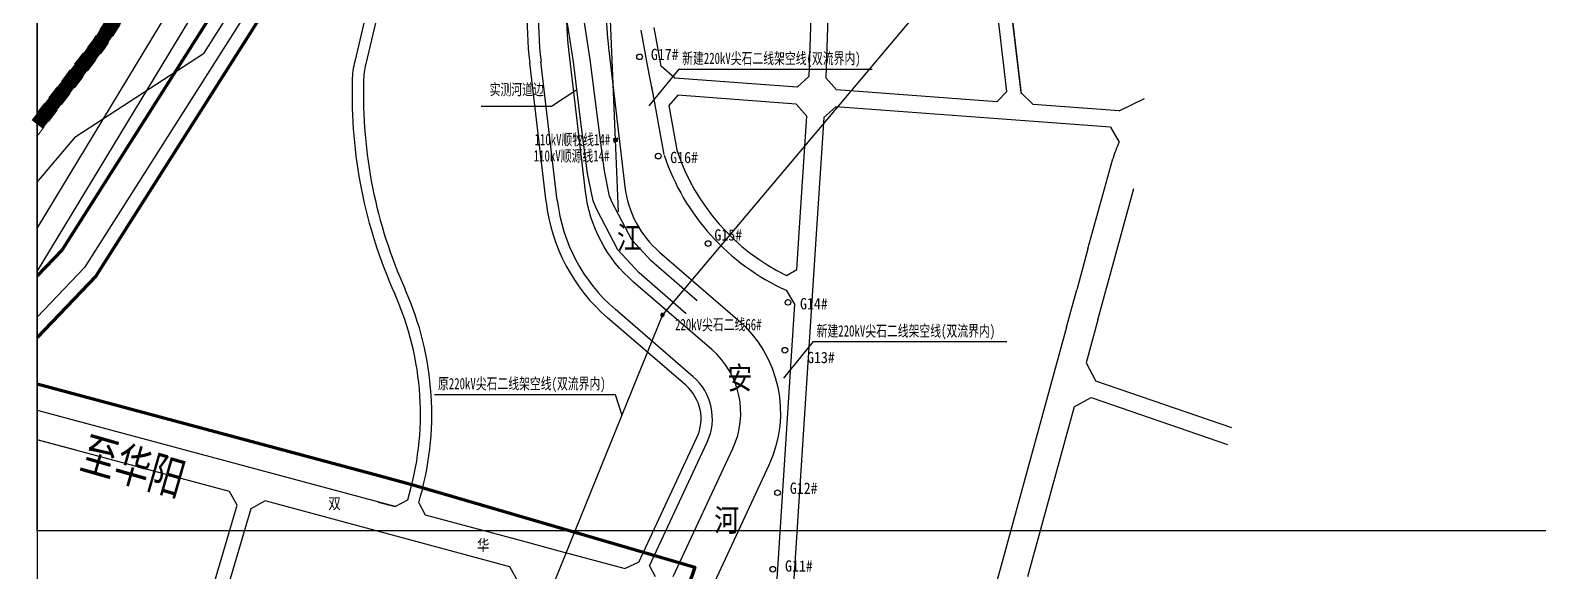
# Model space of a CAD drawing. Header units: inches. Extents: x 18881 to 228805, y 6048 to 210487.
# Drawn here: x 213822 to 216483, y 203025 to 203981 of the extents above; entities that cross this region are included whole.
import ezdxf
from ezdxf.enums import TextEntityAlignment as Align

# ---------------------------------------------------------------- set-up
doc = ezdxf.new("R2010")
doc.units = ezdxf.units.IN
doc.header["$LTSCALE"] = 10
doc.header["$MEASUREMENT"] = 0
doc.linetypes.add('ACAD_ISO05W100', pattern=[34, 24, -3, 0.5, -3, 0.5, -3])
doc.linetypes.add('DASHED', pattern=[0.75, 0.5, -0.25])
for name, color, linetype in [('0规划范围线', 8, 'ACAD_ISO05W100'), ('110kV', 1, 'Continuous'), ('110kV顺源线', 1, 'Continuous'), ('1名称', 7, 'Continuous'), ('1河流-岸线', 4, 'Continuous'), ('1道路红线', 7, 'Continuous'), ('220kV', 6, 'Continuous'), ('220规划', 1, 'Continuous'), ('B-G11', 94, 'Continuous'), ('g规划电缆隧道', 1, 'Continuous'), ('SXSS', 5, 'Continuous'), ('ZDH', 1, 'Continuous'), ('双流尖石二线迁改', 7, 'Continuous'), ('文字', 7, 'Continuous'), ('规划高压走廊', 3, 'Continuous')]:
    doc.layers.add(name, color=color, linetype=linetype)
doc.layers.add('1铁路', color=7, linetype='DASHED', lineweight=9)
doc.styles.add('HZ', font='rs.shx', dxfattribs={"width": 0.8, "bigfont": 'hztxt.shx'})
doc.styles.get("Standard").update_dxf_attribs({"font": ''})
doc.styles.add('宋体', font='', dxfattribs={"width": 0.9})
doc.styles.add('路名', font='simhei.ttf', dxfattribs={"width": 0.8})
doc.styles.get('Standard').set_extended_font_data('SimSun')
doc.styles.get('宋体').set_extended_font_data('SimSun')
doc.linetypes.add('220_LINE', pattern='A,30,-3,["220",Standard,S=3,R=0,X=-2,Y=-0.9],-2.5', length=35.5)

msp = doc.modelspace()

# ---------------------------------------------------------------- linework, layer by layer
at = {"layer": '0规划范围线', "color": 8, "linetype": 'ByBlock'}
msp.add_line((214854.3, 203338.4), (214865.6, 203301.5), dxfattribs=at)
at = {"layer": '110kV', "color": 0, "linetype": 'Continuous'}
for p, q in [((214851.6, 203789.3), (214857.7, 203784.7)), ((214851.6, 203789.3), (214857.7, 203784.7)), ((214852.1, 203783.9), (214857.2, 203790.1)), ((214852.1, 203783.9), (214857.2, 203790.1))]:
    msp.add_line(p, q, dxfattribs=at)
at = {"layer": '110kV', "color": 0, "linetype": 'Continuous', "flags": 128}
for points in [[(214854.7, 203787), (214845.2, 204013.8), (214866.3, 204131.9)], [(214860, 203660.4), (214845.2, 204013.8), (214851.3, 204120.6)]]:
    msp.add_lwpolyline(points, dxfattribs=at)
msp.add_lwpolyline([(214852.1, 203783.9), (214851.6, 203789.3), (214857.2, 203790.1), (214857.7, 203784.7)], close=True, dxfattribs=at)
msp.add_lwpolyline([(214852.1, 203783.9), (214851.6, 203789.3), (214857.2, 203790.1), (214857.7, 203784.7)], close=True, dxfattribs=at)
at = {"layer": '110kV顺源线', "color": 8}
msp.add_line((213834.8, 207416.8), (213834.8, 201581.1), dxfattribs=at)
at = {"layer": '1河流-岸线', "color": 8}
for points in [[(214956.3, 203016.7), (215061.7, 203243.1, 0.335254), (215024.3, 203417.6), (214886.5, 203536.6, -0.187568), (214801.6, 203696.7), (214772.9, 203941.8, -0.064007), (214774.8, 204115.2, -0.056334)], [(214841.8, 204086.8, 0.056256), (214842.4, 203950), (214871.1, 203704.8, 0.187568), (214932.3, 203589.6), (215070, 203470.5, -0.335254), (215125.1, 203213.6), (215024.8, 202998)]]:
    msp.add_lwpolyline(points, format="xyb", dxfattribs=at)
at = {"layer": '1道路红线', "color": 8}
for p, q in [((214227.4, 204282.4), (213834.8, 203632.4)), ((214227.4, 204282.4), (213834.8, 203632.4)), ((214227.4, 204282.4), (213834.8, 203632.4)), ((214227.4, 204282.4), (213834.8, 203632.4)), ((214227.4, 204282.4), (213834.8, 203632.4)), ((214227.4, 204282.4), (213834.8, 203632.4)), ((214227.4, 204282.4), (213834.8, 203632.4)), ((214227.4, 204282.4), (213834.8, 203632.4)), ((213834.8, 203555), (214264.5, 204266.5)), ((213834.8, 203555), (214264.5, 204266.5)), ((213834.8, 203555), (214264.5, 204266.5)), ((213834.8, 203555), (214264.5, 204266.5)), ((213834.8, 203555), (214264.5, 204266.5)), ((213834.8, 203555), (214264.5, 204266.5)), ((213834.8, 203555), (214264.5, 204266.5)), ((213834.8, 203555), (214264.5, 204266.5)), ((214446.5, 204146.6), (214394.7, 203926.2)), ((214446.5, 204146.6), (214394.7, 203926.2)), ((214465.9, 204142.1), (214414.1, 203921.6)), ((214465.9, 204142.1), (214414.1, 203921.6)), ((215202.7, 204106.5), (215195.4, 203899.3)), ((215232.7, 204105.4), (215225.4, 203897.1)), ((215542.3, 204101.4), (215569.2, 203871.4)), ((215544.8, 203873.2), (215518.6, 204098)), ((215552, 204023.2), (215570, 203868.9)), ((214899.3, 203981.3), (214910.7, 203919.7)), ((214899.3, 203981.3), (214910.7, 203919.7)), ((214935.4, 203917.9), (214922.9, 203985.7)), ((214732.1, 203678.3), (214703.4, 203923.5)), ((214732.1, 203678.3), (214703.4, 203923.5)), ((214752, 203680.7), (214723.2, 203925.8)), ((214752, 203680.7), (214723.2, 203925.8)), ((214910.7, 203919.7), (214923.7, 203849.9)), ((214910.7, 203919.7), (214923.7, 203849.9)), ((214959, 203896.8), (214935.4, 203917.9)), ((215174.8, 203880.8), (214959, 203896.8)), ((215195.4, 203899.3), (215174.8, 203880.8)), ((215225.4, 203897.1), (215244.6, 203875.7)), ((214917.8, 203881.7), (214940, 203761.9)), ((214964.7, 203866.3), (214948.4, 203848.1)), ((215173.3, 203850.9), (214964.7, 203866.3)), ((215527.2, 203854.8), (215244.6, 203875.7)), ((215527.2, 203854.8), (215544.8, 203873.2)), ((215569.2, 203871.4), (215591.4, 203850)), ((214948.4, 203848.1), (214963.6, 203766.3)), ((215191.9, 203829.4), (215173.3, 203850.9)), ((215243.1, 203845.7), (215221.9, 203827.2)), ((215528.6, 203824.6), (215243.1, 203845.7)), ((215742.9, 203838.8), (215591.4, 203850)), ((215742.9, 203838.8), (215787.5, 203860.6)), ((215179.2, 203633.1), (215191.9, 203829.4)), ((215221.9, 203827.2), (215209.1, 203630.6)), ((215592.5, 203819.9), (215528.6, 203824.6)), ((215727.4, 203809.9), (215592.5, 203819.9)), ((215727.4, 203809.9), (215742.8, 203783.7)), ((215687.9, 203595), (215731.5, 203754.2)), ((215705.4, 203469.9), (215769, 203701.7)), ((215705.4, 203469.9), (215769, 203701.7)), ((215209.1, 203630.6), (215166.9, 202977)), ((215174.5, 203559.1), (215179.2, 203633.1)), ((215687.9, 203595), (215668.2, 203523.2)), ((215156.2, 203548.3), (215174.5, 203559.1)), ((215155.5, 203522.2), (215170.5, 203497.8)), ((215650.1, 203457.3), (215668.2, 203523.2)), ((214991.6, 203369.6), (214853.8, 203488.6)), ((214991.6, 203369.6), (214853.8, 203488.6)), ((215170.5, 203497.8), (215137.3, 202984.9)), ((214978.5, 203354.4), (214840.7, 203473.4)), ((214978.5, 203354.4), (214840.7, 203473.4)), ((215705.4, 203469.9), (215684.7, 203393.8)), ((215650.2, 203457.3), (215532.9, 203029.8)), ((215684.7, 203393.8), (215701.7, 203361.6)), ((215941.4, 203279.4), (215701.7, 203361.6)), ((215663.5, 203316.6), (215693.7, 203332.6)), ((215693.7, 203332.6), (215934.1, 203250.2)), ((213837.7, 203309.3), (213834.8, 203310)), ((213837.7, 203309.3), (213834.8, 203310)), ((213837.7, 203309.3), (213834.8, 203310)), ((213837.7, 203309.3), (213834.8, 203310)), ((213837.7, 203309.3), (213834.8, 203310)), ((213837.7, 203309.3), (213834.8, 203310)), ((214465.9, 203140.2), (213837.7, 203309.3)), ((214465.9, 203140.2), (213837.7, 203309.3)), ((213929.1, 203284.7), (213837.7, 203309.3)), ((213929.1, 203284.7), (213837.7, 203309.3)), ((215663.5, 203316.6), (215581.1, 203016.6)), ((213900.9, 203240.5), (213834.8, 203258.3)), ((214173.7, 203167.1), (213834.8, 203258.3)), ((214895.8, 203042.4), (214998.2, 203262.5)), ((214895.8, 203042.4), (214998.2, 203262.5)), ((214914.7, 203035.5), (215016.4, 203254)), ((214914.7, 203035.5), (215016.4, 203254)), ((214067.3, 202736.5), (214187.4, 203142.7)), ((214187.4, 203142.7), (214173.7, 203167.1)), ((214236.5, 203150.2), (214211.5, 203136.2)), ((214668.5, 203033.9), (214236.5, 203150.2)), ((214436.1, 203148.2), (214465.9, 203140.2)), ((214436.1, 203148.2), (214465.9, 203140.2)), ((214465.9, 203140.2), (214488.2, 203152.3)), ((214465.9, 203140.2), (214488.2, 203152.3)), ((214507.5, 203147.1), (214519, 203125.9)), ((214211.5, 203136.2), (214091.5, 202730)), ((214519, 203125.9), (214697, 203078.1)), ((214519, 203125.9), (214697, 203078.1)), ((214697, 203078.1), (214754.9, 203062.5)), ((214697, 203078.1), (214754.9, 203062.5)), ((214754.9, 203062.5), (214871.5, 203031.1)), ((214754.9, 203062.5), (214871.5, 203031.1)), ((214895.8, 203042.4), (214871.5, 203031.1)), ((214895.8, 203042.4), (214871.5, 203031.1)), ((214685.3, 203003.5), (214668.5, 203033.9)), ((214914.7, 203035.5), (214924.5, 203016.8)), ((215532.9, 203029.8), (215519.7, 202981.6))]:
    msp.add_line(p, q, dxfattribs=at)
for centre, radius, start, end in [((215448.3, 204010.8), 750, 170.9304, 186.6841), ((215448.3, 204010.8), 750, 170.9304, 186.6841), ((215448.3, 204010.8), 730, 170.7356, 186.6841), ((215448.3, 204010.8), 730, 170.7356, 186.6841), ((214560.1, 203887.3), 170, 166.7729, 178.428), ((214560.1, 203887.3), 170, 166.7729, 178.428), ((214560.1, 203887.3), 150, 166.7729, 178.428), ((214560.1, 203887.3), 150, 166.7729, 178.428), ((215252.8, 203868.3), 862.9, 178.428, 204.1216), ((215252.8, 203868.3), 862.9, 178.428, 204.1216), ((215252.8, 203868.3), 842.9, 178.428, 204.1216), ((215252.8, 203868.3), 842.9, 178.428, 204.1216), ((216088.7, 203634.3), 376.8, 156.6408, 161.4466), ((215321.7, 203888.5), 402.2, 198.5801, 245.6036), ((215321.7, 203888.5), 378.2, 198.5801, 244.0602), ((215049.9, 203715.6), 320, 186.6841, 229.1778), ((215049.9, 203715.6), 320, 186.6841, 229.1778), ((215049.9, 203715.6), 300, 186.6841, 229.1778), ((215049.9, 203715.6), 300, 186.6841, 229.1778), ((213991.1, 203303.3), 519.5, 343.1024, 24.1216), ((213991.1, 203303.3), 519.5, 343.1024, 24.1216), ((213991.1, 203303.3), 539.5, 343.1707, 24.1216), ((213991.1, 203303.3), 539.5, 343.1707, 24.1216), ((214927.5, 203295.4), 98, 335.0421, 49.1778), ((214927.5, 203295.4), 98, 335.0421, 49.1778), ((214927.5, 203295.4), 78, 335.0421, 49.1778), ((214927.5, 203295.4), 78, 335.0421, 49.1778)]:
    msp.add_arc(centre, radius, start, end, dxfattribs=at)
at = {"layer": '1铁路', "color": 8, "ltscale": 10, "const_width": 25, "flags": 128}
msp.add_lwpolyline([(214999.1, 205954.5), (214799.6, 205565.2), (214548.9, 205062.1), (214036.9, 204099.2), (213942.2, 203954.6), (213834.8, 203814.8)], dxfattribs=at)
at = {"layer": '1铁路', "color": 8, "ltscale": 5, "flags": 128}
for points in [[(214988, 205960.2), (214788.5, 205570.9), (214537.8, 205067.8), (214026.1, 204105.6), (213932, 203961.8), (213834.8, 203835.3)], [(214988, 205960.2), (214788.5, 205570.9), (214537.8, 205067.8), (214026.1, 204105.6), (213932, 203961.8), (213834.8, 203835.3)], [(214988, 205960.2), (214788.5, 205570.9), (214537.8, 205067.8), (214026.1, 204105.6), (213932, 203961.8), (213834.8, 203835.3)], [(214988, 205960.2), (214788.5, 205570.9), (214537.8, 205067.8), (214026.1, 204105.6), (213932, 203961.8), (213834.8, 203835.3)], [(214988, 205960.2), (214788.5, 205570.9), (214537.8, 205067.8), (214026.1, 204105.6), (213932, 203961.8), (213834.8, 203835.3)], [(215010.2, 205948.8), (214810.8, 205559.6), (214560, 205056.4), (214047.6, 204092.8), (213952.4, 203947.3), (213834.8, 203794.3)], [(215010.2, 205948.8), (214810.8, 205559.6), (214560, 205056.4), (214047.6, 204092.8), (213952.4, 203947.3), (213834.8, 203794.3)], [(215010.2, 205948.8), (214810.8, 205559.6), (214560, 205056.4), (214047.6, 204092.8), (213952.4, 203947.3), (213834.8, 203794.3)], [(215010.2, 205948.8), (214810.8, 205559.6), (214560, 205056.4), (214047.6, 204092.8), (213952.4, 203947.3), (213834.8, 203794.3)]]:
    msp.add_lwpolyline(points, dxfattribs=at)
at = {"layer": '220kV', "color": 8, "linetype": 'Continuous'}
for p, q in [((214940.8, 203479.5, 0), (214934.1, 203477.9, 0)), ((214938.2, 203475.4, 0), (214936.6, 203482, 0))]:
    msp.add_line(p, q, dxfattribs=at)
at = {"layer": '220kV', "color": 8, "linetype": 'Continuous', "elevation": 0, "flags": 128}
msp.add_lwpolyline([(214938.2, 203475.4), (214940.8, 203479.5), (214936.6, 203482), (214934.1, 203477.9)], close=True, dxfattribs=at)
at = {"layer": '220规划', "color": 8, "linetype": '220_LINE', "flags": 128}
for points in [[(214989.2, 204907.3), (214594.8, 204676.4), (214128, 203940)], [(215001.8, 204885.7), (214612.7, 204657.9), (213918.3, 203562.6), (213834.8, 203474.9)]]:
    msp.add_lwpolyline(points, dxfattribs=at)
at = {"layer": '220规划', "color": 8, "linetype": '220_LINE', "ltscale": 10, "flags": 128}
for points in [[(213902.6, 203793.8), (214128, 203940)], [(213834.8, 203713.2), (213902.6, 203793.8)]]:
    msp.add_lwpolyline(points, dxfattribs=at)
at = {"layer": 'B-G11', "color": 3}
msp.add_lwpolyline([(213834.8, 206555.6), (218880.8, 206555.6), (218880.8, 203097.4), (213834.8, 203097.4)], close=True, dxfattribs=at)
at = {"layer": 'g规划电缆隧道', "color": 8}
for p, q in [((214966.2, 203912.6), (215173.6, 203912.6)), ((214741.7, 203846.9), (214786.4, 203876.8)), ((214617.7, 203846.9), (214741.7, 203846.9)), ((214535.6, 203338.4), (214854.3, 203338.4))]:
    msp.add_line(p, q, dxfattribs=at)
at = {"layer": 'g规划电缆隧道', "color": 8, "flags": 128}
msp.add_lwpolyline([(215444.2, 204081.9), (214937.4, 203478.7), (214747.4, 203010.1), (214678.5, 202901.3), (214027.8, 201963.7), (213850, 201826.4)], dxfattribs=at)
at = {"layer": 'SXSS', "color": 8, "linetype": 'Continuous', "flags": 128}
msp.add_lwpolyline([(214998.9, 203503.4), (214917.6, 203574.1), (214883.7, 203611.2), (214848.7, 203677.2), (214844.2, 203688.5), (214835.1, 203733.2), (214822.3, 203832.2), (214810.1, 203929.2), (214796, 204021.5)], dxfattribs=at)
at = {"layer": 'SXSS', "color": 3, "linetype": 'Continuous', "flags": 128}
for points in [[(214998.9, 203503.4), (214917.6, 203574.1), (214883.7, 203611.2), (214848.7, 203677.2), (214844.2, 203688.5), (214835.1, 203733.2), (214822.3, 203832.2), (214810.1, 203929.2), (214796, 204021.5)], [(214979.2, 203480.8), (214896.6, 203552.7), (214859, 203593.8), (214821.5, 203664.5), (214815.3, 203679.8), (214805.5, 203728.2), (214792.5, 203828.4), (214780.4, 203925.1), (214765.9, 204019.8)], [(214979.2, 203480.8), (214896.6, 203552.7), (214859, 203593.8), (214821.5, 203664.5), (214815.3, 203679.8), (214805.5, 203728.2), (214792.5, 203828.4), (214780.4, 203925.1), (214765.9, 204019.8)]]:
    msp.add_lwpolyline(points, dxfattribs=at)
at = {"layer": 'ZDH', "color": 8, "linetype": 'Continuous'}
for p in [(214851.6, 203789.3, 480.7), (214852.1, 203783.9, 480.7), (214857.2, 203790.1, 480.4)]:
    msp.add_point(p, dxfattribs=at)
at = {"layer": '双流尖石二线迁改', "color": 8}
for p, q in [((214966.2, 203912.6), (214913.3, 203848)), ((214966.2, 203912.6), (215307.5, 203912.6)), ((215203.5, 203431.6), (215150.6, 203367)), ((215203.5, 203431.6), (215410.8, 203431.6)), ((215203.5, 203431.6), (215544.8, 203431.6))]:
    msp.add_line(p, q, dxfattribs=at)
at = {"layer": '双流尖石二线迁改', "color": 8, "linetype": 'ByBlock'}
for centre in [(214897.1, 203934.2), (214930, 203759), (215018, 203604.6), (215158.8, 203500.8), (215153.3, 203416.3), (215140.4, 203164.8), (215132, 203029.8)]:
    msp.add_circle(centre, 5, dxfattribs=at)
at = {"layer": '规划高压走廊', "color": 8, "lineweight": 106}
for points in [[(214976.6, 204928.9), (214576.9, 204694.9), (213878.7, 203593.5), (213834.8, 203547.4)], [(215014.5, 204864.2), (214630.5, 204639.3), (213938.1, 203547.1), (213834.8, 203438.7)], [(213834.8, 203357.2), (214445.9, 203192.8), (214499.3, 203178.4), (214994.4, 203033.5), (214502.6, 201581.1)]]:
    msp.add_lwpolyline(points, dxfattribs=at)

# ---------------------------------------------------------------- texts
at = {"layer": '1名称', "color": 8, "lineweight": 9, "style": '宋体', "width": 0.7}
for s, p in [('实测河道边', (214680.4, 203877)), ('110kV顺牧线14#', (214778.5, 203788.5)), ('110kV顺牧线14#', (214778.5, 203788.5)), ('110kV顺源线14#', (214777.1, 203759.8)), ('220kV尖石二线66#', (215035.9, 203462.1))]:
    msp.add_text(s, height=20, rotation=359.9993, dxfattribs=at).set_placement(p, align=Align.MIDDLE)
msp.add_text('原220kV尖石二线架空线(双流界内)', height=20, rotation=359.9993, dxfattribs=at).set_placement((214541.5, 203347.4))
at = {"layer": 'ZDH', "color": 8, "linetype": 'Continuous', "style": 'HZ', "width": 0.8}
for s, p in [('10', (214851.9, 203789, 480.7)), ('11', (214852.4, 203783.6, 480.7)), ('12', (214857.4, 203789.7, 480.4))]:
    msp.add_text(s, height=1, dxfattribs=at).set_placement(p)
at = {"layer": '双流尖石二线迁改', "color": 8, "lineweight": 9, "style": '宋体'}
for s, width, p in [('G17#', 0.9, (214917, 203928.5)), ('新建220kV尖石二线架空线(双流界内)', 0.7, (214972.1, 203921.6)), ('G16#', 0.9, (214951.1, 203746.6)), ('G15#', 0.9, (215029, 203609.9)), ('G14#', 0.9, (215180, 203488.4)), ('新建220kV尖石二线架空线(双流界内)', 0.7, (215209.3, 203440.5)), ('G13#', 0.9, (215192.4, 203393.5)), ('G12#', 0.9, (215162.1, 203162.7)), ('G11#', 0.9, (215153.6, 203025.5))]:
    msp.add_text(s, height=20, rotation=359.9993, dxfattribs=dict(at, width=width)).set_placement(p)
at = {"layer": '文字', "color": 8, "style": '路名', "width": 0.8}
for s, height, p in [('江', 40, (214857.1, 203594.9)), ('安', 40, (215051.9, 203347.4)), ('双', 20, (214348.1, 203135.8)), ('河', 40, (215028.9, 203096.4)), ('华', 20, (214610.4, 203062.1))]:
    msp.add_text(s, height=height, dxfattribs=at).set_placement(p)
at = {"layer": '文字', "color": 8, "style": '路名', "width": 0.75}
msp.add_text('至华阳', height=60, rotation=344, dxfattribs=at).set_placement((213907.5, 203208.1))
msp.add_text('至华阳', height=60, rotation=344, dxfattribs=at).set_placement((213907.5, 203208.1))

doc.saveas('drawing.dxf')
